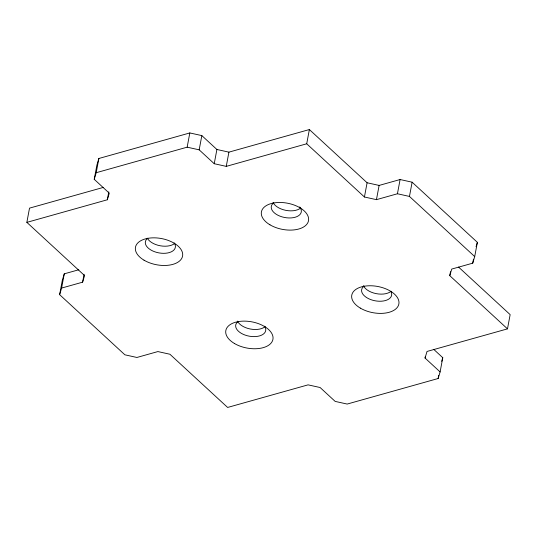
<?xml version="1.0" encoding="UTF-8"?>
<svg xmlns="http://www.w3.org/2000/svg" width="537" height="537" viewBox="0 0 537 537"><rect width="100%" height="100%" fill="white"/><g stroke="black" fill="none" stroke-linecap="round" stroke-linejoin="round"><path stroke-width="0.81" d="M433.735 349.365L442.77 357.696L440.105 371.926L438.132 378.518L347.177 404.059L335.162 401.401L320.106 387.519L308.084 384.854L227.628 407.449L169.907 354.239L157.885 351.574L136.901 357.467L124.879 354.809L59.627 294.659L61.607 288.067L82.597 282.173L84.571 275.582L26.85 222.372L29.515 208.134L103.534 187.353M59.627 294.659L62.292 280.421L64.272 273.83L78.805 269.749M61.607 288.067L64.272 273.83M26.85 222.372L107.313 199.777L109.286 193.186L94.23 179.304L96.895 165.074L98.868 158.482L189.823 132.941L201.838 135.599L216.894 149.481L228.916 152.146L309.372 129.551L367.093 182.761L379.115 185.426L400.099 179.533L412.121 182.191L477.373 242.341L474.708 256.579L472.728 263.17L451.738 269.064L449.764 275.656L507.485 328.866L427.029 351.453L425.049 358.045L440.105 371.926M94.23 179.304L96.204 172.713L98.868 158.482M82.597 282.173L84.074 274.266M107.313 199.777L108.789 191.87M96.204 172.713L187.158 147.172L189.823 132.941M474.708 256.579L409.456 196.428L397.44 193.763L376.45 199.657L364.435 196.998L306.708 143.788L226.252 166.376L214.236 163.718L199.173 149.836L201.838 135.599M214.236 163.718L216.894 149.481M226.252 166.376L228.916 152.146M306.708 143.788L309.372 129.551M364.435 196.998L367.093 182.761M376.45 199.657L379.115 185.426M397.44 193.763L400.099 179.533M409.456 196.428L412.121 182.191M425.049 358.045L425.344 356.467M449.764 275.656L450.503 271.702M438.132 378.518L438.722 375.356M472.728 263.17L473.466 259.217M507.485 328.866L510.15 314.628L458.564 267.077M441.676 361.354L442.77 357.696M476.051 246.738L477.373 242.341M187.158 147.172L199.173 149.836M391.05 291.282A15.251 8.485 10.6 0 1 376.061 293.611A15.251 8.485 10.6 0 1 363.435 285.738M264.54 326.187A15.251 8.485 10.6 0 1 249.329 336.196A15.251 8.485 10.6 0 1 238.2 321.441M265.117 326.644A15.251 8.485 10.6 0 1 250.121 328.973A15.251 8.485 10.6 0 1 237.495 321.099M390.869 291.443A15.251 8.485 10.6 0 1 374.732 300.727A15.251 8.485 10.6 0 1 364.133 286.073M174.767 243.362A15.251 8.485 10.6 0 1 160.308 245.792A15.251 8.485 10.6 0 1 147.467 238.441M174.189 242.899A15.251 8.485 10.6 0 1 158.979 252.907A15.251 8.485 10.6 0 1 147.85 238.153M300.7 207.994A15.251 8.485 10.6 0 1 285.711 210.329A15.251 8.485 10.6 0 1 273.085 202.449M299.666 206.926A15.251 8.485 10.6 0 1 295.363 217.19A15.251 8.485 10.6 0 1 275.931 214.082A15.251 8.485 10.6 0 1 273.783 202.791M269.95 224.802A23.964 13.331 10.6 0 0 308.325 221.472A23.964 13.331 10.6 0 0 276.609 202.603A23.964 13.331 10.6 0 0 269.95 224.802M144.01 260.17A23.964 13.331 10.6 0 0 182.392 256.834A23.964 13.331 10.6 0 0 150.669 237.965A23.964 13.331 10.6 0 0 144.01 260.17M360.3 308.09A23.964 13.331 10.6 0 0 398.676 304.754A23.964 13.331 10.6 0 0 366.959 285.892A23.964 13.331 10.6 0 0 360.3 308.09M234.36 343.452A23.964 13.331 10.6 0 0 272.742 340.116A23.964 13.331 10.6 0 0 241.019 321.254A23.964 13.331 10.6 0 0 234.36 343.452"/></g></svg>
